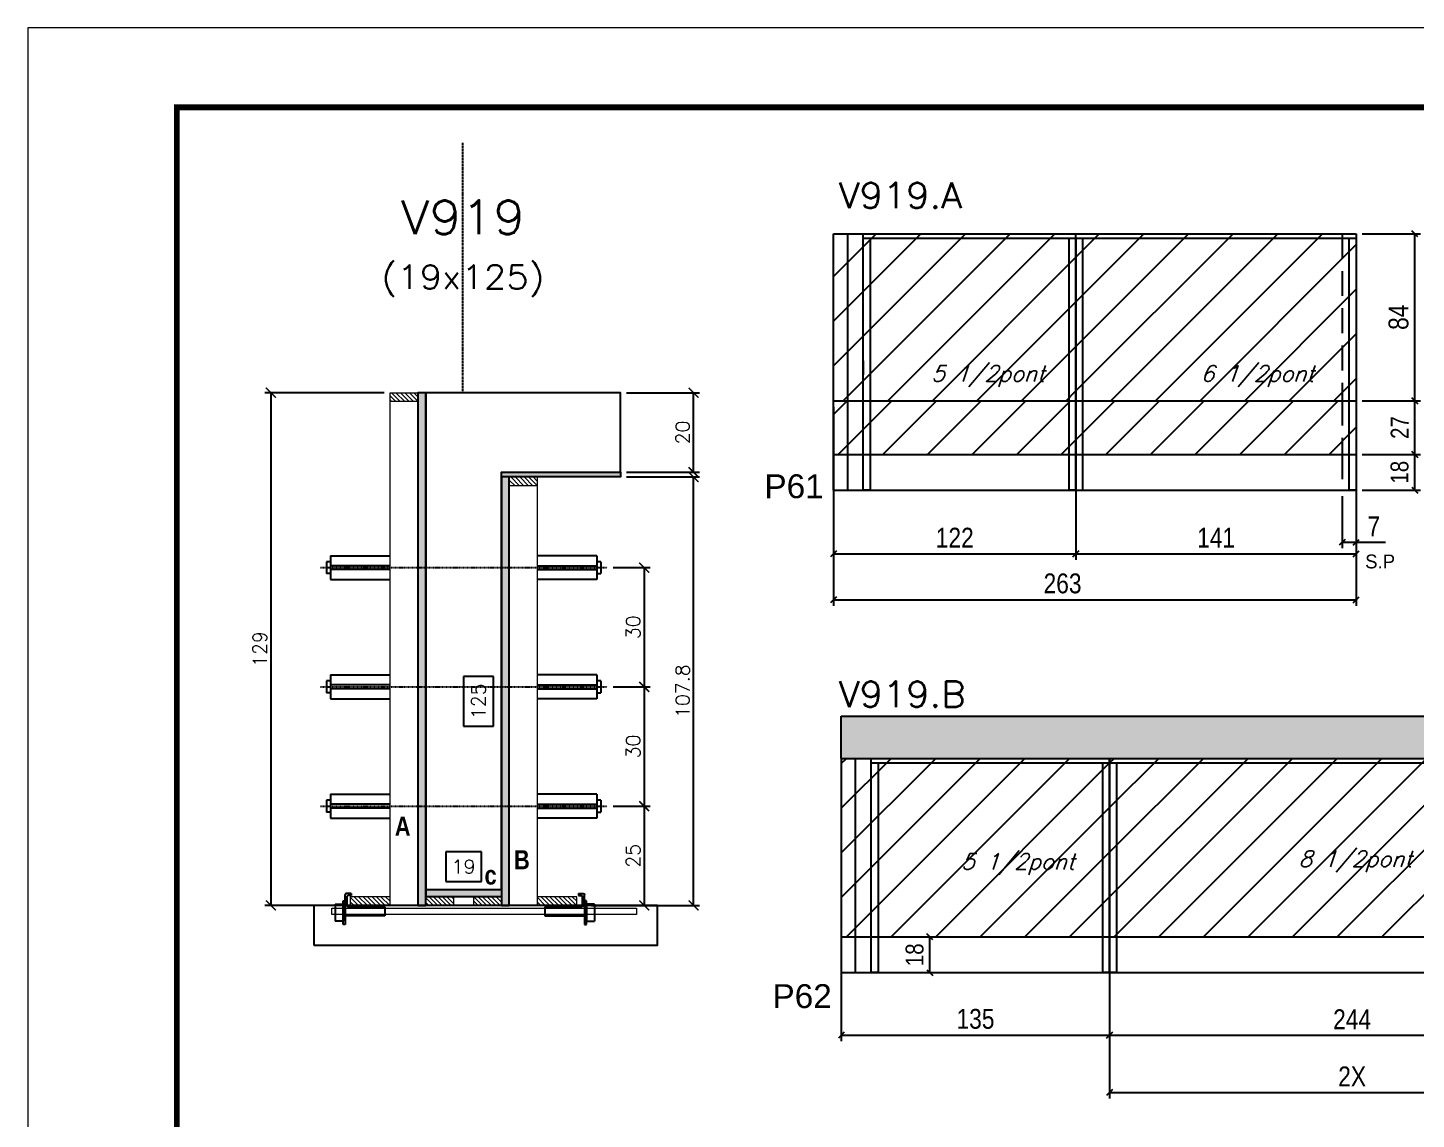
# Model space of a CAD drawing. Extents: x -20960 to -5926, y -2106 to 21915.
# Drawn here: x -10608 to -9910, y 14475 to 15024 of the extents above; entities that cross this region are included whole.
import ezdxf
from ezdxf.enums import TextEntityAlignment as Align

# ---------------------------------------------------------------- set-up
doc = ezdxf.new("R2010")
doc.units = 0
doc.linetypes.add('DASHED', pattern=[0.75, 0.5, -0.25])
doc.linetypes.add('HIDDEN', pattern=[0.375, 0.25, -0.125])
for name, color, linetype in [('5', 5, 'Continuous'), ('barrote', 251, 'Continuous'), ('COTA', 241, 'Continuous'), ('Cota Seção (2x)', 4, 'Continuous'), ('detalhes', 4, 'Continuous'), ('Painéis', 200, 'Continuous'), ('presilha', 1, 'Continuous'), ('Reaproveitamento', 251, 'Continuous'), ('SARR_2.2x7', 40, 'Continuous'), ('SARR_3.5x7', 81, 'Continuous'), ('TENSOR', 3, 'Continuous'), ('texto', 7, 'Continuous'), ('Texto de Titulo', 7, 'Continuous'), ('Texto Qtd Sarr', 242, 'Continuous')]:
    doc.layers.add(name, color=color, linetype=linetype)
for name, color, linetype, lineweight in [('CONCRETO', 251, 'Continuous', 25), ('Folhas', 255, 'Continuous', 9), ('Hachura', 251, 'Continuous', 9), ('Madeira', 126, 'Continuous', 18), ('SARRAFO DE PRESSAO', 251, 'DASHED', 9), ('SCO-___-LAJ', 2, 'Continuous', 0), ('Texto Seção', 7, 'Continuous', 15)]:
    doc.layers.add(name, color=color, linetype=linetype, lineweight=lineweight)
doc.styles.add('COTA TECNICA', font='techl___.ttf', dxfattribs={"height": 10})
doc.styles.add('COTA TECNICA-50', font='techl___.ttf', dxfattribs={"height": 9})
doc.styles.add('REGUA-120', font='ROMANS.shx', dxfattribs={"height": 15})
doc.styles.add('Romans', font='romans.shx')
doc.styles.add('ROMAS860', font='ROMAS860.SHX')
doc.styles.get("Standard").update_dxf_attribs({"font": 'arial.ttf'})
doc.styles.add('TECNICA', font='techb___.ttf', dxfattribs={"height": 10})
doc.dimstyles.new('COTA PAINEL-50', dxfattribs={"dimtxt": 9, "dimasz": 3, "dimexe": 3, "dimexo": 3, "dimgap": 3, "dimtad": 1, "dimdec": 1, "dimzin": 12, "dimdsep": 46, "dimtxsty": 'COTA TECNICA-50', "dimblk1": 'OBLIQUE', "dimblk2": 'OBLIQUE', "dimsah": 1, "dimcen": 0.9, "dimclrd": 4, "dimclre": 4, "dimclrt": 240, "dimadec": 1, "dimazin": 3, "dimtfac": 1, "dimtdec": 1, "dimtmove": 0, "dimatfit": 3, "dimfxl": 1, "dimtolj": 1, "dimtzin": 12, "dimarcsym": 0})
doc.dimstyles.new('Cota Seção (2x)', dxfattribs={"dimtxt": 7, "dimasz": 5, "dimexe": 3, "dimexo": 3, "dimgap": 2, "dimtad": 3, "dimdec": 1, "dimlfac": 0.5, "dimzin": 12, "dimdsep": 46, "dimtxsty": 'Romans', "dimblk": 'ARCHTICK', "dimcen": 0, "dimclrd": 4, "dimclre": 4, "dimclrt": 1, "dimadec": 1, "dimazin": 3, "dimtfac": 1, "dimtdec": 1, "dimtmove": 0, "dimatfit": 3, "dimldrblk": 'OBLIQUE', "dimfxl": 1, "dimtolj": 1, "dimtzin": 12, "dimarcsym": 0})
doc.dimstyles.new('Cota Seção interna', dxfattribs={"dimtxt": 7, "dimasz": 6, "dimexe": 0.18, "dimexo": 2, "dimgap": -4, "dimtad": 3, "dimdec": 1, "dimlfac": 0.5, "dimzin": 12, "dimdsep": 46, "dimtxsty": 'Romans', "dimblk": 'ARCHTICK', "dimcen": 0.09, "dimse1": 1, "dimse2": 1, "dimsd1": 1, "dimsd2": 1, "dimclrd": 180, "dimclre": 5, "dimclrt": 1, "dimadec": 0, "dimazin": 3, "dimtfac": 1, "dimtdec": 1, "dimtofl": 0, "dimtmove": 0, "dimatfit": 3, "dimldrblk": 'ARCHTICK', "dimfxl": 1, "dimtolj": 1, "dimtzin": 0, "dimarcsym": 0})
doc.dimstyles.new('PAINEL', dxfattribs={"dimtxt": 10, "dimasz": 3, "dimexe": 3, "dimexo": 3, "dimgap": 3, "dimtad": 1, "dimdec": 1, "dimzin": 12, "dimdsep": 46, "dimtxsty": 'COTA TECNICA', "dimblk1": 'OBLIQUE', "dimblk2": 'OBLIQUE', "dimsah": 1, "dimcen": 0.9, "dimclrd": 4, "dimclre": 4, "dimclrt": 240, "dimadec": 1, "dimazin": 3, "dimtfac": 1, "dimtdec": 1, "dimtmove": 0, "dimatfit": 3, "dimfxl": 1, "dimtolj": 1, "dimtzin": 12, "dimarcsym": 0})
pattern_1 = [(45, (-1574.918, -3391.344), (-11.22532, 11.22532), [])]

# ---------------------------------------------------------------- blocks, each defined once
blk = doc.blocks.new('9999999999')
at = {"layer": 'Folhas'}
blk.add_lwpolyline([(98138.98, 34190.21), (99623.98, 34190.21), (99623.98, 35240.21), (98138.98, 35240.21)], close=True, dxfattribs=at)
at = {"layer": 'Folhas', "color": 30, "const_width": 3}
blk.add_lwpolyline([(98213.98, 34230.21), (99583.98, 34230.21), (99583.98, 35200.21), (98213.98, 35200.21)], close=True, dxfattribs=at)
blk = doc.blocks.new('titulo1')
at = {"layer": 'Defpoints', "color": 252, "linetype": 'HIDDEN', "ltscale": 2}
blk.add_line((0, 0), (0, 125), dxfattribs=at)
at = {"layer": 'Defpoints', "style": 'Romans', "oblique": 15}
blk.add_attdef('FOLHA', text='', height=10, dxfattribs=at).set_placement((0, 15.58), align=Align.MIDDLE_CENTER)
at = {"layer": 'Texto Qtd Sarr', "color": 3, "style": 'Romans', "oblique": 15}
for tag, height, p in [('TITULO', 17, (0, 71.45)), ('SEÇÃO', 12, (0, 41.55))]:
    blk.add_attdef(tag, text='', height=height, dxfattribs=at).set_placement(p, align=Align.MIDDLE_CENTER)
blk = doc.blocks.new('_Oblique')
at = {"color": 0, "linetype": 'ByBlock', "lineweight": -2}
blk.add_line((-0.5, -0.5), (0.5, 0.5), dxfattribs=at)
blk = doc.blocks.new('*D673')
at = {"layer": 'COTA', "color": 4, "lineweight": -2, "ltscale": 25, "transparency": 16777216}
for p, q in [((-10203.11, 14833.27), (-10203.11, 14733.06)), ((-9940.11, 14806.27), (-9940.11, 14733.06)), ((-10203.11, 14736.06), (-9940.11, 14736.06))]:
    blk.add_line(p, q, dxfattribs=at)
at = {"layer": 'Defpoints', "color": 0, "ltscale": 25, "transparency": 16777216}
for p in [(-10203.11, 14836.27), (-9940.11, 14809.27), (-9940.11, 14736.06)]:
    blk.add_point(p, dxfattribs=at)
at = {"layer": 'COTA', "color": 4, "lineweight": -2, "ltscale": 25, "transparency": 16777216, "xscale": 3, "yscale": 3, "zscale": 3, "rotation": 180}
blk.add_blockref('_Oblique', (-10203.11, 14736.06), dxfattribs=at)
at = {"layer": 'COTA', "color": 4, "lineweight": -2, "ltscale": 25, "transparency": 16777216, "xscale": 3, "yscale": 3, "zscale": 3}
blk.add_blockref('_Oblique', (-9940.11, 14736.06), dxfattribs=at)
at = {"layer": 'COTA', "color": 240, "ltscale": 25, "transparency": 16777216, "insert": (-10087.86, 14744.28), "char_height": 10, "attachment_point": 5, "style": 'COTA TECNICA'}
blk.add_mtext('\\A1;263', dxfattribs=at)
blk = doc.blocks.new('*D674')
at = {"layer": 'COTA', "color": 4, "lineweight": -2, "ltscale": 25, "transparency": 16777216}
for p, q in [((-10203.11, 14833.27), (-10203.11, 14756.28)), ((-10081.11, 14806.27), (-10081.11, 14756.28)), ((-10203.11, 14759.28), (-10081.11, 14759.28))]:
    blk.add_line(p, q, dxfattribs=at)
at = {"layer": 'Defpoints', "color": 0, "ltscale": 25, "transparency": 16777216}
for p in [(-10203.11, 14836.27), (-10081.11, 14809.27), (-10081.11, 14759.28)]:
    blk.add_point(p, dxfattribs=at)
at = {"layer": 'COTA', "color": 4, "lineweight": -2, "ltscale": 25, "transparency": 16777216, "xscale": 3, "yscale": 3, "zscale": 3, "rotation": 180}
blk.add_blockref('_Oblique', (-10203.11, 14759.28), dxfattribs=at)
at = {"layer": 'COTA', "color": 4, "lineweight": -2, "ltscale": 25, "transparency": 16777216, "xscale": 3, "yscale": 3, "zscale": 3}
blk.add_blockref('_Oblique', (-10081.11, 14759.28), dxfattribs=at)
at = {"layer": 'COTA', "color": 240, "ltscale": 25, "transparency": 16777216, "insert": (-10142.11, 14767.34), "char_height": 10, "attachment_point": 5, "style": 'COTA TECNICA'}
blk.add_mtext('\\A1;122', dxfattribs=at)
blk = doc.blocks.new('*D675')
at = {"layer": 'COTA', "color": 4, "lineweight": -2, "ltscale": 25, "transparency": 16777216}
for p, q in [((-10081.11, 14806.27), (-10081.11, 14756.28)), ((-9940.11, 14806.27), (-9940.11, 14756.28)), ((-10081.11, 14759.28), (-9940.11, 14759.28))]:
    blk.add_line(p, q, dxfattribs=at)
at = {"layer": 'Defpoints', "color": 0, "ltscale": 25, "transparency": 16777216}
for p in [(-10081.11, 14809.27), (-9940.11, 14809.27), (-9940.11, 14759.28)]:
    blk.add_point(p, dxfattribs=at)
at = {"layer": 'COTA', "color": 4, "lineweight": -2, "ltscale": 25, "transparency": 16777216, "xscale": 3, "yscale": 3, "zscale": 3, "rotation": 180}
blk.add_blockref('_Oblique', (-10081.11, 14759.28), dxfattribs=at)
at = {"layer": 'COTA', "color": 4, "lineweight": -2, "ltscale": 25, "transparency": 16777216, "xscale": 3, "yscale": 3, "zscale": 3}
blk.add_blockref('_Oblique', (-9940.11, 14759.28), dxfattribs=at)
at = {"layer": 'COTA', "color": 240, "ltscale": 25, "transparency": 16777216, "insert": (-10010.61, 14767.35), "char_height": 10, "attachment_point": 5, "style": 'COTA TECNICA'}
blk.add_mtext('\\A1;141', dxfattribs=at)
blk = doc.blocks.new('*D676')
at = {"layer": 'COTA', "color": 4, "lineweight": -2, "ltscale": 25, "transparency": 16777216}
for p, q in [((-9947.11, 14788.27), (-9947.11, 14762.01)), ((-9940.11, 14788.27), (-9940.11, 14762.01)), ((-9947.11, 14765.01), (-9940.11, 14765.01)), ((-9940.11, 14765.01), (-9925.38, 14765.01))]:
    blk.add_line(p, q, dxfattribs=at)
at = {"layer": 'Defpoints', "color": 0, "ltscale": 25, "transparency": 16777216}
for p in [(-9947.11, 14791.27), (-9940.11, 14791.27), (-9940.11, 14765.01)]:
    blk.add_point(p, dxfattribs=at)
at = {"layer": 'COTA', "color": 4, "lineweight": -2, "ltscale": 25, "transparency": 16777216, "xscale": 3, "yscale": 3, "zscale": 3, "rotation": 180}
blk.add_blockref('_Oblique', (-9947.11, 14765.01), dxfattribs=at)
at = {"layer": 'COTA', "color": 4, "lineweight": -2, "ltscale": 25, "transparency": 16777216, "xscale": 3, "yscale": 3, "zscale": 3}
blk.add_blockref('_Oblique', (-9940.11, 14765.01), dxfattribs=at)
at = {"layer": 'COTA', "color": 240, "ltscale": 25, "transparency": 16777216, "insert": (-9931.24, 14773.08), "char_height": 10, "attachment_point": 5, "style": 'COTA TECNICA'}
blk.add_mtext('\\A1;7', dxfattribs=at)
blk = doc.blocks.new('*D687')
at = {"layer": 'COTA', "color": 4, "lineweight": -2, "ltscale": 25, "transparency": 16777216}
for p, q in [((-9937.11, 14920.27), (-9907.69, 14920.27)), ((-9910.69, 14836.27), (-9910.69, 14920.27)), ((-9937.11, 14836.27), (-9907.69, 14836.27))]:
    blk.add_line(p, q, dxfattribs=at)
at = {"layer": 'Defpoints', "color": 0, "ltscale": 25, "transparency": 16777216}
for p in [(-9940.11, 14920.27), (-9910.69, 14920.27), (-9940.11, 14836.27)]:
    blk.add_point(p, dxfattribs=at)
at = {"layer": 'COTA', "color": 4, "lineweight": -2, "ltscale": 25, "transparency": 16777216, "xscale": 3, "yscale": 3, "zscale": 3}
for p, rotation in [((-9910.69, 14920.27), 90), ((-9910.69, 14836.27), 270)]:
    blk.add_blockref('_Oblique', p, dxfattribs=dict(at, rotation=rotation))
at = {"layer": 'COTA', "color": 240, "ltscale": 25, "transparency": 16777216, "insert": (-9918.79, 14878.27), "char_height": 10, "attachment_point": 5, "rotation": 90, "style": 'COTA TECNICA'}
blk.add_mtext('\\A1;84', dxfattribs=at)
blk = doc.blocks.new('*D689')
at = {"layer": 'COTA', "color": 4, "lineweight": -2, "transparency": 16777216}
for p, q in [((-9937.11, 14836.27), (-9907.69, 14836.27)), ((-9910.69, 14809.27), (-9910.69, 14836.27)), ((-9937.11, 14809.27), (-9907.69, 14809.27))]:
    blk.add_line(p, q, dxfattribs=at)
at = {"layer": 'Defpoints', "color": 0, "transparency": 16777216}
for p in [(-9940.11, 14836.27), (-9910.69, 14836.27), (-9940.11, 14809.27)]:
    blk.add_point(p, dxfattribs=at)
at = {"layer": 'COTA', "color": 4, "lineweight": -2, "transparency": 16777216, "xscale": 3, "yscale": 3, "zscale": 3}
for p, rotation in [((-9910.69, 14836.27), 90), ((-9910.69, 14809.27), 270)]:
    blk.add_blockref('_Oblique', p, dxfattribs=dict(at, rotation=rotation))
at = {"layer": 'COTA', "color": 240, "transparency": 16777216, "insert": (-9918.26, 14822.77), "char_height": 9, "attachment_point": 5, "rotation": 90, "style": 'COTA TECNICA-50'}
blk.add_mtext('\\A1;27', dxfattribs=at)
blk = doc.blocks.new('*D677')
at = {"layer": 'COTA', "color": 4, "lineweight": -2, "ltscale": 25, "transparency": 16777216}
for p, q in [((-10199.17, 14581.46), (-10199.17, 14513.94)), ((-10064.17, 14581.46), (-10064.17, 14513.94)), ((-10199.17, 14516.94), (-10064.17, 14516.94))]:
    blk.add_line(p, q, dxfattribs=at)
at = {"layer": 'Defpoints', "color": 0, "ltscale": 25, "transparency": 16777216}
for p in [(-10199.17, 14584.46), (-10064.17, 14584.46), (-10064.17, 14516.94)]:
    blk.add_point(p, dxfattribs=at)
at = {"layer": 'COTA', "color": 4, "lineweight": -2, "ltscale": 25, "transparency": 16777216, "xscale": 3, "yscale": 3, "zscale": 3, "rotation": 180}
blk.add_blockref('_Oblique', (-10199.17, 14516.94), dxfattribs=at)
at = {"layer": 'COTA', "color": 4, "lineweight": -2, "ltscale": 25, "transparency": 16777216, "xscale": 3, "yscale": 3, "zscale": 3}
blk.add_blockref('_Oblique', (-10064.17, 14516.94), dxfattribs=at)
at = {"layer": 'COTA', "color": 240, "ltscale": 25, "transparency": 16777216, "insert": (-10131.67, 14525.16), "char_height": 10, "attachment_point": 5, "style": 'COTA TECNICA'}
blk.add_mtext('\\A1;135', dxfattribs=at)
blk = doc.blocks.new('*D678')
at = {"layer": 'COTA', "color": 4, "lineweight": -2, "ltscale": 25, "transparency": 16777216}
for p, q in [((-10064.17, 14581.46), (-10064.17, 14513.94)), ((-9820.17, 14581.46), (-9820.17, 14513.94)), ((-10064.17, 14516.94), (-9820.17, 14516.94))]:
    blk.add_line(p, q, dxfattribs=at)
at = {"layer": 'Defpoints', "color": 0, "ltscale": 25, "transparency": 16777216}
for p in [(-10064.17, 14584.46), (-9820.17, 14584.46), (-9820.17, 14516.94)]:
    blk.add_point(p, dxfattribs=at)
at = {"layer": 'COTA', "color": 4, "lineweight": -2, "ltscale": 25, "transparency": 16777216, "xscale": 3, "yscale": 3, "zscale": 3, "rotation": 180}
blk.add_blockref('_Oblique', (-10064.17, 14516.94), dxfattribs=at)
at = {"layer": 'COTA', "color": 4, "lineweight": -2, "ltscale": 25, "transparency": 16777216, "xscale": 3, "yscale": 3, "zscale": 3}
blk.add_blockref('_Oblique', (-9820.17, 14516.94), dxfattribs=at)
at = {"layer": 'COTA', "color": 240, "ltscale": 25, "transparency": 16777216, "insert": (-9942.17, 14525.02), "char_height": 10, "attachment_point": 5, "style": 'COTA TECNICA'}
blk.add_mtext('\\A1;244', dxfattribs=at)
blk = doc.blocks.new('*D681')
at = {"layer": 'COTA', "color": 4, "lineweight": -2, "ltscale": 25, "transparency": 16777216}
for p, q in [((-10064.17, 14581.46), (-10064.17, 14485.21)), ((-9820.17, 14581.46), (-9820.17, 14485.21)), ((-10064.17, 14488.21), (-9820.17, 14488.21))]:
    blk.add_line(p, q, dxfattribs=at)
at = {"layer": 'Defpoints', "color": 0, "ltscale": 25, "transparency": 16777216}
for p in [(-10064.17, 14584.46), (-9820.17, 14584.46), (-9820.17, 14488.21)]:
    blk.add_point(p, dxfattribs=at)
at = {"layer": 'COTA', "color": 4, "lineweight": -2, "ltscale": 25, "transparency": 16777216, "xscale": 3, "yscale": 3, "zscale": 3, "rotation": 180}
blk.add_blockref('_Oblique', (-10064.17, 14488.21), dxfattribs=at)
at = {"layer": 'COTA', "color": 4, "lineweight": -2, "ltscale": 25, "transparency": 16777216, "xscale": 3, "yscale": 3, "zscale": 3}
blk.add_blockref('_Oblique', (-9820.17, 14488.21), dxfattribs=at)
at = {"layer": 'COTA', "color": 240, "ltscale": 25, "transparency": 16777216, "insert": (-9942.17, 14496.26), "char_height": 10, "attachment_point": 5, "style": 'COTA TECNICA'}
blk.add_mtext('\\A1;2X', dxfattribs=at)
blk = doc.blocks.new('*D694')
at = {"layer": 'COTA', "color": 4, "lineweight": -2, "transparency": 16777216}
for p, q in [((-10177.67, 14566.46), (-10151.69, 14566.46)), ((-10154.69, 14548.46), (-10154.69, 14566.46)), ((-10177.67, 14548.46), (-10151.69, 14548.46))]:
    blk.add_line(p, q, dxfattribs=at)
at = {"layer": 'Defpoints', "color": 0, "transparency": 16777216}
for p in [(-10180.67, 14566.46), (-10154.69, 14566.46), (-10180.67, 14548.46)]:
    blk.add_point(p, dxfattribs=at)
at = {"layer": 'COTA', "color": 4, "lineweight": -2, "transparency": 16777216, "xscale": 3, "yscale": 3, "zscale": 3}
for p, rotation in [((-10154.69, 14566.46), 90), ((-10154.69, 14548.46), 270)]:
    blk.add_blockref('_Oblique', p, dxfattribs=dict(at, rotation=rotation))
at = {"layer": 'COTA', "color": 240, "transparency": 16777216, "insert": (-10162.28, 14557.46), "char_height": 9, "attachment_point": 5, "rotation": 90, "style": 'COTA TECNICA-50'}
blk.add_mtext('\\A1;18', dxfattribs=at)
blk = doc.blocks.new('_ArchTick')
at = {"color": 0, "linetype": 'ByBlock', "const_width": 0.15}
blk.add_lwpolyline([(-0.5, -0.5), (0.5, 0.5)], dxfattribs=at)
blk = doc.blocks.new('*D707')
at = {"layer": 'COTA', "color": 4, "lineweight": -2, "transparency": 16777216}
for p, q in [((-10307.22, 14797.89), (-10270.5, 14797.89)), ((-10273.5, 14582.29), (-10273.5, 14797.89)), ((-10324.82, 14582.29), (-10270.5, 14582.29))]:
    blk.add_line(p, q, dxfattribs=at)
at = {"layer": 'Defpoints', "color": 0, "transparency": 16777216}
for p in [(-10310.22, 14797.89), (-10273.5, 14797.89), (-10327.82, 14582.29)]:
    blk.add_point(p, dxfattribs=at)
at = {"layer": 'COTA', "color": 4, "lineweight": -2, "transparency": 16777216, "xscale": 5, "yscale": 5, "zscale": 5}
for p, rotation in [((-10273.5, 14797.89), 90), ((-10273.5, 14582.29), 270)]:
    blk.add_blockref('_ArchTick', p, dxfattribs=dict(at, rotation=rotation))
at = {"layer": 'COTA', "color": 1, "transparency": 16777216, "insert": (-10279, 14690.09), "char_height": 7, "attachment_point": 5, "rotation": 90, "style": 'Romans'}
blk.add_mtext('\\A1;107.8', dxfattribs=at)
blk = doc.blocks.new('*D708')
at = {"layer": 'COTA', "color": 4, "lineweight": -2, "transparency": 16777216}
for p, q in [((-10307.22, 14840.29), (-10270.5, 14840.29)), ((-10273.5, 14800.29), (-10273.5, 14840.29)), ((-10307.22, 14800.29), (-10270.5, 14800.29))]:
    blk.add_line(p, q, dxfattribs=at)
at = {"layer": 'Defpoints', "color": 0, "transparency": 16777216}
for p in [(-10310.22, 14840.29), (-10273.5, 14840.29), (-10310.22, 14800.29)]:
    blk.add_point(p, dxfattribs=at)
at = {"layer": 'COTA', "color": 4, "lineweight": -2, "transparency": 16777216, "xscale": 5, "yscale": 5, "zscale": 5}
for p, rotation in [((-10273.5, 14840.29), 90), ((-10273.5, 14800.29), 270)]:
    blk.add_blockref('_ArchTick', p, dxfattribs=dict(at, rotation=rotation))
at = {"layer": 'COTA', "color": 1, "transparency": 16777216, "insert": (-10279, 14820.29), "char_height": 7, "attachment_point": 5, "rotation": 90, "style": 'Romans'}
blk.add_mtext('\\A1;20', dxfattribs=at)
blk = doc.blocks.new('*D709')
at = {"layer": 'Cota Seção (2x)', "color": 180, "lineweight": -2, "transparency": 16777216}
for p, q in [((-10374.22, 14697.51), (-10389.22, 14697.51)), ((-10389.22, 14697.51), (-10389.22, 14672.51)), ((-10374.22, 14672.51), (-10374.22, 14697.51)), ((-10389.22, 14672.51), (-10374.22, 14672.51))]:
    blk.add_line(p, q, dxfattribs=at)
at = {"layer": 'Defpoints', "color": 0, "transparency": 16777216}
for p in [(-10370.22, 14840.29), (-10370.22, 14840.29), (-10370.22, 14590.29)]:
    blk.add_point(p, dxfattribs=at)
at = {"layer": 'Cota Seção (2x)', "color": 1, "transparency": 16777216, "insert": (-10381.72, 14685.01), "char_height": 7, "attachment_point": 5, "rotation": 90, "style": 'Romans'}
blk.add_mtext('\\A1;125', dxfattribs=at)
blk = doc.blocks.new('PRESILHA METÁLICA 1')
at = {"layer": 'presilha'}
for p, q in [((12, 21), (8.6, 21)), ((12, 21), (12, 19.5)), ((0, 13), (6, 13)), ((0, 13), (0, 0)), ((6, 15.5), (7.5, 15.5)), ((6, -2.5), (6, 15.5)), ((6, 13), (6, 0)), ((7.5, 10.6), (7.5, 19.9)), ((7.5, 15.5), (7.5, -2.5)), ((9, 11.6), (9, 18.9)), ((12, 19.5), (9.6, 19.5)), ((37.5, 11), (9.6, 11)), ((37.5, 11), (37.5, 4.1)), ((6, 0), (0, 0)), ((37.5, 4.1), (7.5, 4.1)), ((7.5, -2.5), (6, -2.5))]:
    blk.add_line(p, q, dxfattribs=at)
for centre, radius, start, end in [((8.6, 19.9), 1.14, 90, 180), ((9.6, 18.9), 0.57, 90, 180), ((9.6, 11.6), 0.57, 180, 270)]:
    blk.add_arc(centre, radius, start, end, dxfattribs=at)
blk = doc.blocks.new('*D703')
at = {"layer": 'Cota Seção (2x)', "color": 180, "lineweight": -2, "transparency": 16777216}
for p, q in [((-10380.22, 14609.29), (-10398.22, 14609.29)), ((-10398.22, 14609.29), (-10398.22, 14594.29)), ((-10380.22, 14594.29), (-10380.22, 14609.29)), ((-10398.22, 14594.29), (-10380.22, 14594.29))]:
    blk.add_line(p, q, dxfattribs=at)
at = {"layer": 'Defpoints', "color": 0, "transparency": 16777216}
for p in [(-10370.22, 14590.29), (-10408.22, 14582.29), (-10370.22, 14582.29)]:
    blk.add_point(p, dxfattribs=at)
at = {"layer": 'Cota Seção (2x)', "color": 1, "transparency": 16777216, "insert": (-10389.22, 14601.79), "char_height": 7, "attachment_point": 5, "style": 'Romans'}
blk.add_mtext('\\A1;19', dxfattribs=at)
blk = doc.blocks.new('*D704')
at = {"layer": 'COTA', "color": 4, "lineweight": -2, "transparency": 16777216}
for p, q in [((-10429.22, 14840.29), (-10489.19, 14840.29)), ((-10486.19, 14840.29), (-10486.19, 14582.29)), ((-10429.22, 14582.29), (-10489.19, 14582.29))]:
    blk.add_line(p, q, dxfattribs=at)
at = {"layer": 'Defpoints', "color": 0, "transparency": 16777216}
for p in [(-10426.22, 14840.29), (-10486.19, 14582.29), (-10426.22, 14582.29)]:
    blk.add_point(p, dxfattribs=at)
at = {"layer": 'COTA', "color": 4, "lineweight": -2, "transparency": 16777216, "xscale": 5, "yscale": 5, "zscale": 5}
for p, rotation in [((-10486.19, 14840.29), 90), ((-10486.19, 14582.29), 270)]:
    blk.add_blockref('_ArchTick', p, dxfattribs=dict(at, rotation=rotation))
at = {"layer": 'COTA', "color": 1, "transparency": 16777216, "insert": (-10491.69, 14711.29), "char_height": 7, "attachment_point": 5, "rotation": 90, "style": 'Romans'}
blk.add_mtext('\\A1;129', dxfattribs=at)
blk = doc.blocks.new('*D705')
at = {"layer": 'COTA', "color": 4, "lineweight": -2, "transparency": 16777216}
for p, q in [((-10313.92, 14632.26), (-10295.36, 14632.26)), ((-10298.36, 14632.26), (-10298.36, 14582.29)), ((-10313.92, 14582.29), (-10295.36, 14582.29))]:
    blk.add_line(p, q, dxfattribs=at)
at = {"layer": 'Defpoints', "color": 0, "transparency": 16777216}
for p in [(-10316.92, 14632.26), (-10316.92, 14582.29), (-10298.36, 14582.29)]:
    blk.add_point(p, dxfattribs=at)
at = {"layer": 'COTA', "color": 4, "lineweight": -2, "transparency": 16777216, "xscale": 5, "yscale": 5, "zscale": 5}
for p, rotation in [((-10298.36, 14632.26), 90), ((-10298.36, 14582.29), 270)]:
    blk.add_blockref('_ArchTick', p, dxfattribs=dict(at, rotation=rotation))
at = {"layer": 'COTA', "color": 1, "transparency": 16777216, "insert": (-10303.86, 14607.27), "char_height": 7, "attachment_point": 5, "rotation": 90, "style": 'Romans'}
blk.add_mtext('\\A1;25', dxfattribs=at)
blk = doc.blocks.new('*D706')
at = {"layer": 'COTA', "color": 4, "lineweight": -2, "transparency": 16777216}
for p, q in [((-10313.92, 14692.26), (-10295.36, 14692.26)), ((-10298.36, 14692.26), (-10298.36, 14632.26)), ((-10313.92, 14632.26), (-10295.36, 14632.26))]:
    blk.add_line(p, q, dxfattribs=at)
at = {"layer": 'Defpoints', "color": 0, "transparency": 16777216}
for p in [(-10316.92, 14692.26), (-10316.92, 14632.26), (-10298.36, 14632.26)]:
    blk.add_point(p, dxfattribs=at)
at = {"layer": 'COTA', "color": 4, "lineweight": -2, "transparency": 16777216, "xscale": 5, "yscale": 5, "zscale": 5}
for p, rotation in [((-10298.36, 14692.26), 90), ((-10298.36, 14632.26), 270)]:
    blk.add_blockref('_ArchTick', p, dxfattribs=dict(at, rotation=rotation))
at = {"layer": 'COTA', "color": 1, "transparency": 16777216, "insert": (-10303.86, 14662.26), "char_height": 7, "attachment_point": 5, "rotation": 90, "style": 'Romans'}
blk.add_mtext('\\A1;30', dxfattribs=at)
blk = doc.blocks.new('*D702')
at = {"layer": 'COTA', "color": 4, "lineweight": -2, "transparency": 16777216}
for p, q in [((-10313.92, 14752.26), (-10295.36, 14752.26)), ((-10298.36, 14752.26), (-10298.36, 14692.26)), ((-10313.92, 14692.26), (-10295.36, 14692.26))]:
    blk.add_line(p, q, dxfattribs=at)
at = {"layer": 'Defpoints', "color": 0, "transparency": 16777216}
for p in [(-10316.92, 14752.26), (-10316.92, 14692.26), (-10298.36, 14692.26)]:
    blk.add_point(p, dxfattribs=at)
at = {"layer": 'COTA', "color": 4, "lineweight": -2, "transparency": 16777216, "xscale": 5, "yscale": 5, "zscale": 5}
for p, rotation in [((-10298.36, 14752.26), 90), ((-10298.36, 14692.26), 270)]:
    blk.add_blockref('_ArchTick', p, dxfattribs=dict(at, rotation=rotation))
at = {"layer": 'COTA', "color": 1, "transparency": 16777216, "insert": (-10303.86, 14722.26), "char_height": 7, "attachment_point": 5, "rotation": 90, "style": 'Romans'}
blk.add_mtext('\\A1;30', dxfattribs=at)
blk = doc.blocks.new('*D715')
at = {"layer": 'COTA', "color": 4, "lineweight": -2, "transparency": 16777216}
for p, q in [((-9937.11, 14809.27), (-9907.69, 14809.27)), ((-9910.69, 14791.27), (-9910.69, 14809.27)), ((-9937.11, 14791.27), (-9907.69, 14791.27))]:
    blk.add_line(p, q, dxfattribs=at)
at = {"layer": 'Defpoints', "color": 0, "transparency": 16777216}
for p in [(-9940.11, 14809.27), (-9910.69, 14809.27), (-9940.11, 14791.27)]:
    blk.add_point(p, dxfattribs=at)
at = {"layer": 'COTA', "color": 4, "lineweight": -2, "transparency": 16777216, "xscale": 3, "yscale": 3, "zscale": 3}
for p, rotation in [((-9910.69, 14809.27), 90), ((-9910.69, 14791.27), 270)]:
    blk.add_blockref('_Oblique', p, dxfattribs=dict(at, rotation=rotation))
at = {"layer": 'COTA', "color": 240, "transparency": 16777216, "insert": (-9918.28, 14800.27), "char_height": 9, "attachment_point": 5, "rotation": 90, "style": 'COTA TECNICA-50'}
blk.add_mtext('\\A1;18', dxfattribs=at)

msp = doc.modelspace()

# ---------------------------------------------------------------- hatches: boundary and pattern name
at = {"layer": 'COTA', "linetype": 'ByBlock'}
h = msp.add_hatch(dxfattribs=at)
h.set_pattern_fill('AR-CONC', color=256, scale=0.03)
h.set_pattern_definition([(50, (-147675.035, -14754.5563), (5.46554007, -0.47817257), [0.5715, -6.2865]), (355, (-147675.035, -14754.556), (-1.05730264, 5.73170536), [0.4572, -5.02921753]), (100.4514447, (-147674.5797, -14754.596), (4.40823741, 5.25353256), [0.48570026, -5.34270734]), (46.1842, (-147675.035, -14753.032), (8.13237123, -1.26126984), [0.85725, -9.42975]), (96.6355576, (-147674.3574, -14753.137), (7.122124, 7.42278374), [0.7285507, -8.01406824]), (351.184151, (-147675.035, -14753.032), (7.122124, 7.42278374), [0.685799, -7.54379196]), (21, (-147674.273, -14753.4133), (4.54843174, -3.06795595), [0.5715, -6.2865]), (326, (-147674.273, -14753.413), (1.85406085, 5.52563898), [0.4572, -5.0292]), (71.451445, (-147673.894, -14753.669), (6.40249258, 2.45768307), [0.48570026, -5.34269813]), (37.5, (-147675.0351, -14754.5563), (0.092658098, 2.536651166), [0, -4.96824, 0, -5.1054, 0, -5.04825]), (7.5, (-147675.035, -14754.5563), (2.004589875, 3.005417245), [0, -2.91084, 0, -4.85394, 0, -1.92405]), (327.5, (-147676.7344, -14754.5563), (4.067717855, -0.17186232), [0, -1.905, 0, -5.9436, 0, -7.8867]), (317.5, (-147677.4964, -14754.5563), (4.44387544, 0.76279473), [0, -2.4765, 0, -3.94716, 0, -5.6007])])
h.paths.add_polyline_path([(-9576.15, 14656.26), (-9576.15, 14677.46), (-10199.17, 14677.46), (-10199.17, 14656.26)])
at = {"layer": 'Hachura'}
h = msp.add_hatch(dxfattribs=at)
h.set_pattern_fill('ANSI31', color=256, scale=0.5, angle=270, style=0)
h.set_pattern_definition([(315, (12463.8377, 6532.6447), (1.12253202, 1.12253202), [])])
h.paths.add_polyline_path([(-10426.22, 14835.89), (-10426.22, 14840.29), (-10412.22, 14840.29), (-10412.22, 14835.89)])
h = msp.add_hatch(color=256, dxfattribs=at)
h.dxf.hatch_style = 1
h.paths.add_polyline_path([(-10408.22, 14840.29), (-10412.22, 14840.29), (-10412.22, 14582.29), (-10408.22, 14582.29)])
h = msp.add_hatch(color=256, dxfattribs=at)
h.dxf.hatch_style = 1
h.paths.add_polyline_path([(-10370.22, 14797.89), (-10370.22, 14800.29), (-10310.22, 14800.29), (-10310.22, 14797.89)])
h = msp.add_hatch(color=256, dxfattribs=at)
h.dxf.hatch_style = 1
h.paths.add_polyline_path([(-10366.22, 14797.89), (-10370.22, 14797.89), (-10370.22, 14582.29), (-10366.22, 14582.29)])
h = msp.add_hatch(dxfattribs=at)
h.set_pattern_fill('ANSI31', color=256, scale=0.5, angle=270, style=0)
h.set_pattern_definition([(315, (12523.8377, 6490.2447), (1.12253202, 1.12253202), [])])
h.paths.add_polyline_path([(-10366.22, 14793.49), (-10366.22, 14797.89), (-10352.22, 14797.89), (-10352.22, 14793.49)])
h = msp.add_hatch(dxfattribs=at)
h.set_pattern_fill('ANSI31', color=256, scale=0.5, angle=270, style=0)
h.set_pattern_definition([(315, (12429.8377, 6352.6447), (1.12253202, 1.12253202), [])])
h.paths.add_polyline_path([(-10426.22, 14582.29), (-10426.22, 14586.69), (-10446.22, 14586.69), (-10446.22, 14582.29)])
h = msp.add_hatch(color=256, dxfattribs=at)
h.dxf.hatch_style = 1
h.paths.add_polyline_path([(-10408.22, 14586.69), (-10408.22, 14590.29), (-10370.22, 14590.29), (-10370.22, 14586.69)])
h = msp.add_hatch(dxfattribs=at)
h.set_pattern_fill('ANSI31', color=256, scale=0.5, angle=270, style=0)
h.set_pattern_definition([(315, (12532.6398, 6352.6447), (1.12253202, 1.12253202), [])])
h.paths.add_polyline_path([(-10408.22, 14582.29), (-10408.22, 14586.69), (-10394.22, 14586.69), (-10394.22, 14582.29)])
h = msp.add_hatch(dxfattribs=at)
h.set_pattern_fill('ANSI31', color=256, scale=0.5, angle=270, style=0)
h.set_pattern_definition([(315, (12532.6377, 6352.6447), (1.12253202, 1.12253202), [])])
h.paths.add_polyline_path([(-10370.22, 14582.29), (-10370.22, 14586.69), (-10384.22, 14586.69), (-10384.22, 14582.29)])
h = msp.add_hatch(dxfattribs=at)
h.set_pattern_fill('ANSI31', color=256, scale=0.5, angle=270, style=0)
h.set_pattern_definition([(315, (12523.8377, 6352.6447), (1.12253202, 1.12253202), [])])
h.paths.add_polyline_path([(-10332.22, 14582.29), (-10332.22, 14586.69), (-10352.22, 14586.69), (-10352.22, 14582.29)])
at = {"layer": 'Reaproveitamento'}
h = msp.add_hatch(dxfattribs=at)
h.set_pattern_fill('ANSI31', color=256, scale=5)
h.set_pattern_definition(pattern_1)
h.paths.add_polyline_path([(-10203.11, 14920.27), (-10203.11, 14836.27), (-10081.11, 14836.27), (-10081.11, 14920.27)])
h = msp.add_hatch(dxfattribs=at)
h.set_pattern_fill('ANSI31', color=256, scale=5)
h.set_pattern_definition(pattern_1)
h.paths.add_polyline_path([(-10081.11, 14920.27), (-10081.11, 14836.27), (-9940.11, 14836.27), (-9940.11, 14920.27)])
at = {"layer": 'Reaproveitamento', "transparency": 33554684}
h = msp.add_hatch(dxfattribs=at)
h.set_pattern_fill('ANSI31', color=256, scale=5)
h.paths.add_polyline_path([(-10203.11, 14836.27), (-10203.11, 14809.27), (-10081.11, 14809.27), (-10081.11, 14836.27)])
h = msp.add_hatch(dxfattribs=at)
h.set_pattern_fill('ANSI31', color=256, scale=5)
h.paths.add_polyline_path([(-10081.11, 14836.27), (-10081.11, 14809.27), (-9940.11, 14809.27), (-9940.11, 14836.27)])
h = msp.add_hatch(dxfattribs=at)
h.set_pattern_fill('ANSI31', color=256, scale=5)
h.paths.add_polyline_path([(-10064.17, 14566.46), (-10064.17, 14656.26), (-10199.17, 14656.26), (-10199.17, 14566.46)])
h = msp.add_hatch(dxfattribs=at)
h.set_pattern_fill('ANSI31', color=256, scale=5)
h.paths.add_polyline_path([(-10064.17, 14656.26), (-10064.17, 14566.46), (-9820.17, 14566.46), (-9820.17, 14656.26)])

# ---------------------------------------------------------------- linework, layer by layer
at = {"ltscale": 3}
for p, q in [((-10458.22, 14755.26), (-10458.22, 14749.26)), ((-10456.22, 14755.26), (-10458.22, 14755.26)), ((-10456.22, 14758.26), (-10456.22, 14746.26)), ((-10456.22, 14758.26), (-10426.22, 14758.26)), ((-10322.22, 14758.26), (-10352.22, 14758.26)), ((-10322.22, 14758.26), (-10322.22, 14746.26)), ((-10320.22, 14755.26), (-10322.22, 14755.26)), ((-10320.22, 14755.26), (-10320.22, 14749.26)), ((-10456.22, 14749.26), (-10458.22, 14749.26)), ((-10426.22, 14753.26), (-10456.22, 14753.26)), ((-10426.22, 14751.26), (-10456.22, 14751.26)), ((-10352.22, 14753.26), (-10322.22, 14753.26)), ((-10352.22, 14751.26), (-10322.22, 14751.26)), ((-10322.22, 14749.26), (-10320.22, 14749.26)), ((-10456.22, 14746.26), (-10426.22, 14746.26)), ((-10322.22, 14746.26), (-10352.22, 14746.26)), ((-10456.22, 14698.26), (-10456.22, 14686.26)), ((-10456.22, 14698.26), (-10426.22, 14698.26)), ((-10322.22, 14698.26), (-10352.22, 14698.26)), ((-10322.22, 14698.26), (-10322.22, 14686.26)), ((-10458.22, 14695.26), (-10458.22, 14689.26)), ((-10456.22, 14695.26), (-10458.22, 14695.26)), ((-10426.22, 14693.26), (-10456.22, 14693.26)), ((-10352.22, 14693.26), (-10322.22, 14693.26)), ((-10320.22, 14695.26), (-10322.22, 14695.26)), ((-10320.22, 14695.26), (-10320.22, 14689.26)), ((-10456.22, 14689.26), (-10458.22, 14689.26)), ((-10426.22, 14691.26), (-10456.22, 14691.26)), ((-10456.22, 14686.26), (-10426.22, 14686.26)), ((-10352.22, 14691.26), (-10322.22, 14691.26)), ((-10322.22, 14686.26), (-10352.22, 14686.26)), ((-10322.22, 14689.26), (-10320.22, 14689.26)), ((-10456.22, 14638.26), (-10456.22, 14626.26)), ((-10456.22, 14638.26), (-10426.22, 14638.26)), ((-10322.22, 14638.26), (-10352.22, 14638.26)), ((-10322.22, 14638.26), (-10322.22, 14626.26)), ((-10458.22, 14635.26), (-10458.22, 14629.26)), ((-10456.22, 14635.26), (-10458.22, 14635.26)), ((-10456.22, 14629.26), (-10458.22, 14629.26)), ((-10426.22, 14633.26), (-10456.22, 14633.26)), ((-10426.22, 14631.26), (-10456.22, 14631.26)), ((-10352.22, 14633.26), (-10322.22, 14633.26)), ((-10352.22, 14631.26), (-10322.22, 14631.26)), ((-10320.22, 14635.26), (-10322.22, 14635.26)), ((-10322.22, 14629.26), (-10320.22, 14629.26)), ((-10320.22, 14635.26), (-10320.22, 14629.26)), ((-10456.22, 14626.26), (-10426.22, 14626.26)), ((-10322.22, 14626.26), (-10352.22, 14626.26))]:
    msp.add_line(p, q, dxfattribs=at)
at = {"layer": 'barrote'}
msp.add_lwpolyline([(-10464.59, 14562.29), (-10291.62, 14562.29), (-10291.62, 14582.29), (-10464.59, 14582.29)], close=True, dxfattribs=at)
at = {"layer": 'CONCRETO'}
msp.add_lwpolyline([(-10370.22, 14800.29), (-10310.22, 14800.29), (-10310.22, 14840.29), (-10370.22, 14840.29), (-10370.22, 14840.29), (-10408.22, 14840.29), (-10408.22, 14586.69), (-10408.22, 14586.69), (-10408.22, 14590.29), (-10370.22, 14590.29)], close=True, dxfattribs=at)
at = {"layer": 'COTA', "linetype": 'ByBlock'}
for p, q in [((-10199.17, 14677.46), (-9576.15, 14677.46)), ((-10199.17, 14656.26), (-10199.17, 14677.46))]:
    msp.add_line(p, q, dxfattribs=at)
at = {"layer": 'Madeira'}
for points in [[(-10426.22, 14835.89), (-10426.22, 14840.29), (-10412.22, 14840.29), (-10412.22, 14835.89)], [(-10426.22, 14840.29), (-10412.22, 14840.29), (-10412.22, 14582.29), (-10426.22, 14582.29)], [(-10366.22, 14793.49), (-10366.22, 14797.89), (-10352.22, 14797.89), (-10352.22, 14793.49)], [(-10366.22, 14797.89), (-10352.22, 14797.89), (-10352.22, 14582.29), (-10366.22, 14582.29)], [(-10426.22, 14582.29), (-10426.22, 14586.69), (-10446.22, 14586.69), (-10446.22, 14582.29)], [(-10408.22, 14582.29), (-10408.22, 14586.69), (-10394.22, 14586.69), (-10394.22, 14582.29)], [(-10370.22, 14582.29), (-10370.22, 14586.69), (-10384.22, 14586.69), (-10384.22, 14582.29)], [(-10332.22, 14582.29), (-10332.22, 14586.69), (-10352.22, 14586.69), (-10352.22, 14582.29)]]:
    msp.add_lwpolyline(points, close=True, dxfattribs=at)
at = {"layer": 'Painéis', "ltscale": 25}
for p, q in [((-10203.11, 14920.27), (-9940.11, 14920.27)), ((-10203.11, 14791.27), (-10203.11, 14920.27)), ((-10081.11, 14791.27), (-10081.11, 14920.27)), ((-9940.11, 14920.27), (-9940.11, 14791.27)), ((-10203.11, 14836.27), (-9940.11, 14836.27)), ((-10203.11, 14809.27), (-9940.11, 14809.27)), ((-10203.11, 14791.27), (-9940.11, 14791.27)), ((-10199.17, 14656.26), (-10199.17, 14548.46)), ((-10064.17, 14656.26), (-10064.17, 14548.46))]:
    msp.add_line(p, q, dxfattribs=at)
at = {"layer": 'Painéis'}
for p, q in [((-10199.17, 14656.26), (-9576.15, 14656.26)), ((-10199.17, 14613.46), (-10199.17, 14613.46)), ((-10199.17, 14593.46), (-10199.17, 14593.46)), ((-10199.17, 14566.46), (-9576.15, 14566.46)), ((-10199.17, 14548.46), (-9576.15, 14548.46))]:
    msp.add_line(p, q, dxfattribs=at)
for points in [[(-10408.22, 14840.29), (-10412.22, 14840.29), (-10412.22, 14582.29), (-10408.22, 14582.29)], [(-10370.22, 14797.89), (-10370.22, 14800.29), (-10310.22, 14800.29), (-10310.22, 14797.89)], [(-10366.22, 14797.89), (-10370.22, 14797.89), (-10370.22, 14582.29), (-10366.22, 14582.29)], [(-10408.22, 14586.69), (-10408.22, 14590.29), (-10370.22, 14590.29), (-10370.22, 14586.69)]]:
    msp.add_lwpolyline(points, close=True, dxfattribs=at)
at = {"layer": 'SARR_2.2x7', "linetype": 'Continuous'}
for p, q in [((-10196.11, 14920.27), (-10196.11, 14836.27)), ((-10188.11, 14918.07), (-10081.11, 14918.07)), ((-10081.11, 14918.07), (-9940.11, 14918.07)), ((-10188.11, 14856.27), (-10188.11, 14849.27)), ((-10196.11, 14836.27), (-10196.11, 14809.27)), ((-10196.11, 14809.27), (-10196.11, 14791.27)), ((-10192.17, 14656.26), (-10192.17, 14566.46)), ((-10184.17, 14654.06), (-10064.17, 14654.06)), ((-10064.17, 14654.06), (-9820.17, 14654.06)), ((-10192.17, 14566.46), (-10192.17, 14548.46))]:
    msp.add_line(p, q, dxfattribs=at)
at = {"layer": 'SARR_2.2x7', "linetype": 'HIDDEN', "ltscale": 50}
for p, q in [((-9947.11, 14920.27), (-9947.11, 14836.27)), ((-9947.11, 14836.27), (-9947.11, 14809.27)), ((-9947.11, 14809.27), (-9947.11, 14791.27))]:
    msp.add_line(p, q, dxfattribs=at)
at = {"layer": 'SARR_3.5x7'}
for points in [[(-10184.61, 14918.07), (-10184.61, 14791.27), (-10188.11, 14791.27), (-10188.11, 14920.27)], [(-10081.11, 14918.07), (-10081.11, 14791.27), (-10084.61, 14791.27), (-10084.61, 14918.07)], [(-10081.11, 14918.07), (-10081.11, 14791.27), (-10077.61, 14791.27), (-10077.61, 14918.07)], [(-9940.11, 14918.07), (-9940.11, 14791.27), (-9943.61, 14791.27), (-9943.61, 14918.07)], [(-10180.67, 14654.06), (-10180.67, 14548.46), (-10184.17, 14548.46), (-10184.17, 14656.26)], [(-10064.17, 14656.26), (-10064.17, 14548.46), (-10067.67, 14548.46), (-10067.67, 14654.06)], [(-10060.67, 14654.06), (-10060.67, 14548.46), (-10064.17, 14548.46), (-10064.17, 14656.26)]]:
    msp.add_lwpolyline(points, dxfattribs=at)
at = {"layer": 'SCO-___-LAJ', "color": 1}
msp.add_lwpolyline([(-10455.58, 14580.96), (-10302.28, 14580.96), (-10302.28, 14577.76), (-10455.58, 14577.76)], close=True, dxfattribs=at)
at = {"layer": 'TENSOR', "linetype": 'HIDDEN', "ltscale": 0.5}
for p, q in [((-10461.22, 14752.26), (-10316.92, 14752.26)), ((-10461.22, 14692.26), (-10316.92, 14692.26)), ((-10461.22, 14632.26), (-10316.92, 14632.26))]:
    msp.add_line(p, q, dxfattribs=at)

# ---------------------------------------------------------------- block references
at = {"layer": 'presilha', "yscale": 0.6666666666666666, "zscale": 0.6666666666666666}
for p, xscale in [((-10453.8, 14574.32), 0.6666666666666666), ((-10323.36, 14574.32), -0.6666666666666666)]:
    msp.add_blockref('PRESILHA METÁLICA 1', p, dxfattribs=dict(at, xscale=xscale))
at = {"layer": 'SARRAFO DE PRESSAO', "color": 6, "linetype": 'ByBlock'}
msp.add_blockref('9999999999', (-108747.48, -20216.26), dxfattribs=at)
at = {"layer": 'Texto Seção'}
ref = msp.add_blockref('titulo1', (-10389.52, 14841.04), dxfattribs=at)
ref.add_attrib('TITULO', 'V919', dxfattribs={"layer": 'Texto de Titulo', "color": 7, "height": 17, "style": 'Romans', "width": 1.1}).set_placement((-10389.52, 14928.54), align=Align.MIDDLE_CENTER)
ref.add_attrib('SEÇÃO', '(19x125)', dxfattribs={"layer": 'Texto de Titulo', "color": 7, "height": 12, "style": 'Romans', "width": 1.1}).set_placement((-10389.52, 14898.54), align=Align.MIDDLE_CENTER)

# ---------------------------------------------------------------- texts
at = {"layer": '5', "linetype": 'Continuous'}
for s, p in [('P61', (-10237.86, 14787.23)), ('P62', (-10233.81, 14530.66))]:
    msp.add_text(s, height=12, rotation=0.00004, dxfattribs=at).set_placement(p)
at = {"layer": 'detalhes', "style": 'TECNICA'}
for s, p in [('A', (-10423.83, 14617.32)), ('B', (-10363.87, 14600.48)), ('c', (-10378.7, 14592.78))]:
    msp.add_text(s, height=9.6, dxfattribs=at).set_placement(p)
at = {"layer": 'texto', "color": 2, "char_height": 8, "attachment_point": 5, "style": 'Romans'}
for s, insert in [('{\\Q19;\\C256;5 1/2pont}', (-10125.35, 14848.64)), ('{\\Q19;\\C256;6 1/2pont}', (-9989.81, 14848.64)), ('{\\Q19;\\C256;5 1/2pont}', (-10110.33, 14603.09)), ('{\\Q19;\\C256;8 1/2pont}', (-9940.57, 14604.44))]:
    msp.add_mtext(s, dxfattribs=dict(at, insert=insert))
at = {"layer": 'texto', "color": 4, "insert": (-9928.09, 14755.33), "char_height": 7, "attachment_point": 5, "style": 'ROMAS860'}
msp.add_mtext('S.P', dxfattribs=at)
at = {"layer": 'Texto Seção', "style": 'REGUA-120', "width": 1.05}
for s, p in [('V919.A', (-10200.45, 14933.08)), ('V919.B', (-10200.45, 14682.07))]:
    msp.add_text(s, height=13, dxfattribs=at).set_placement(p)

# ---------------------------------------------------------------- dimensions: what is measured, and where the dimension line sits
at = {"layer": 'COTA', "ltscale": 25}
dim = msp.add_linear_dim(base=(-9910.69, 14920.27), p1=(-9940.11, 14836.27), p2=(-9940.11, 14920.27), angle=90, dimstyle='PAINEL', override={"dimtmove": 1}, dxfattribs=at)
dim.commit()
dim.dimension.update_dxf_attribs({"geometry": '*D687', "text_midpoint": (-9918.79, 14878.27)})
at = {"layer": 'COTA'}
for base, p1, p2, dimstyle, picture, middle in [((-10486.19, 14582.29), (-10426.22, 14840.29), (-10426.22, 14582.29), 'Cota Seção (2x)', '*D704', (-10491.69, 14711.29)), ((-10273.5, 14840.29), (-10310.22, 14800.29), (-10310.22, 14840.29), 'Cota Seção (2x)', '*D708', (-10279, 14820.29)), ((-9910.69, 14836.27), (-9940.11, 14809.27), (-9940.11, 14836.27), 'COTA PAINEL-50', '*D689', (-9918.26, 14822.77)), ((-9910.69, 14809.27), (-9940.11, 14791.27), (-9940.11, 14809.27), 'COTA PAINEL-50', '*D715', (-9918.28, 14800.27)), ((-10273.5, 14797.89), (-10327.82, 14582.29), (-10310.22, 14797.89), 'Cota Seção (2x)', '*D707', (-10279, 14690.09)), ((-10298.36, 14692.26), (-10316.92, 14752.26), (-10316.92, 14692.26), 'Cota Seção (2x)', '*D702', (-10303.86, 14722.26)), ((-10298.36, 14632.26), (-10316.92, 14692.26), (-10316.92, 14632.26), 'Cota Seção (2x)', '*D706', (-10303.86, 14662.26)), ((-10298.36, 14582.29), (-10316.92, 14632.26), (-10316.92, 14582.29), 'Cota Seção (2x)', '*D705', (-10303.86, 14607.27)), ((-10154.69, 14566.46), (-10180.67, 14548.46), (-10180.67, 14566.46), 'COTA PAINEL-50', '*D694', (-10162.28, 14557.46))]:
    dim = msp.add_linear_dim(base=base, p1=p1, p2=p2, angle=90, dimstyle=dimstyle, dxfattribs=at)
    dim.commit()
    dim.dimension.update_dxf_attribs({"geometry": picture, "text_midpoint": middle})
at = {"layer": 'COTA', "ltscale": 25}
dim = msp.add_linear_dim(base=(-9940.11, 14736.06), p1=(-10203.11, 14836.27), p2=(-9940.11, 14809.27), dimstyle='PAINEL', dxfattribs=at)
dim.commit()
dim.dimension.update_dxf_attribs({"geometry": '*D673', "text_midpoint": (-10087.86, 14736.06), "dimtype": 160})
for base, p1, p2, picture, middle in [((-10081.11, 14759.28), (-10203.11, 14836.27), (-10081.11, 14809.27), '*D674', (-10142.11, 14767.34)), ((-9940.11, 14765.01), (-9947.11, 14791.27), (-9940.11, 14791.27), '*D676', (-9931.24, 14773.08)), ((-10064.17, 14516.94), (-10199.17, 14584.46), (-10064.17, 14584.46), '*D677', (-10131.67, 14525.16))]:
    dim = msp.add_linear_dim(base=base, p1=p1, p2=p2, dimstyle='PAINEL', dxfattribs=at)
    dim.commit()
    dim.dimension.update_dxf_attribs({"geometry": picture, "text_midpoint": middle})
for base, p1, p2, picture, middle in [((-9940.11, 14759.28), (-10081.11, 14809.27), (-9940.11, 14809.27), '*D675', (-10010.61, 14767.35)), ((-9820.17, 14516.94), (-10064.17, 14584.46), (-9820.17, 14584.46), '*D678', (-9942.17, 14525.02))]:
    dim = msp.add_linear_dim(base=base, p1=p1, p2=p2, dimstyle='PAINEL', override={"dimtmove": 1}, dxfattribs=at)
    dim.commit()
    dim.dimension.update_dxf_attribs({"geometry": picture, "text_midpoint": middle})
dim = msp.add_linear_dim(base=(-9820.17, 14488.21), p1=(-10064.17, 14584.46), p2=(-9820.17, 14584.46), text='2X', dimstyle='PAINEL', dxfattribs=at)
dim.commit()
dim.dimension.update_dxf_attribs({"geometry": '*D681', "text_midpoint": (-9942.17, 14496.26)})
at = {"layer": 'Cota Seção (2x)'}
dim = msp.add_linear_dim(base=(-10370.22, 14840.29), p1=(-10370.22, 14590.29), p2=(-10370.22, 14840.29), angle=90, dimstyle='Cota Seção interna', dxfattribs=at)
dim.commit()
dim.dimension.update_dxf_attribs({"geometry": '*D709', "text_midpoint": (-10370.22, 14685.01), "dimtype": 160})
dim = msp.add_linear_dim(base=(-10370.22, 14590.29), p1=(-10408.22, 14582.29), p2=(-10370.22, 14582.29), dimstyle='Cota Seção interna', dxfattribs=at)
dim.commit()
dim.dimension.update_dxf_attribs({"geometry": '*D703', "text_midpoint": (-10389.22, 14590.29), "dimtype": 160})

doc.saveas('drawing.dxf')
